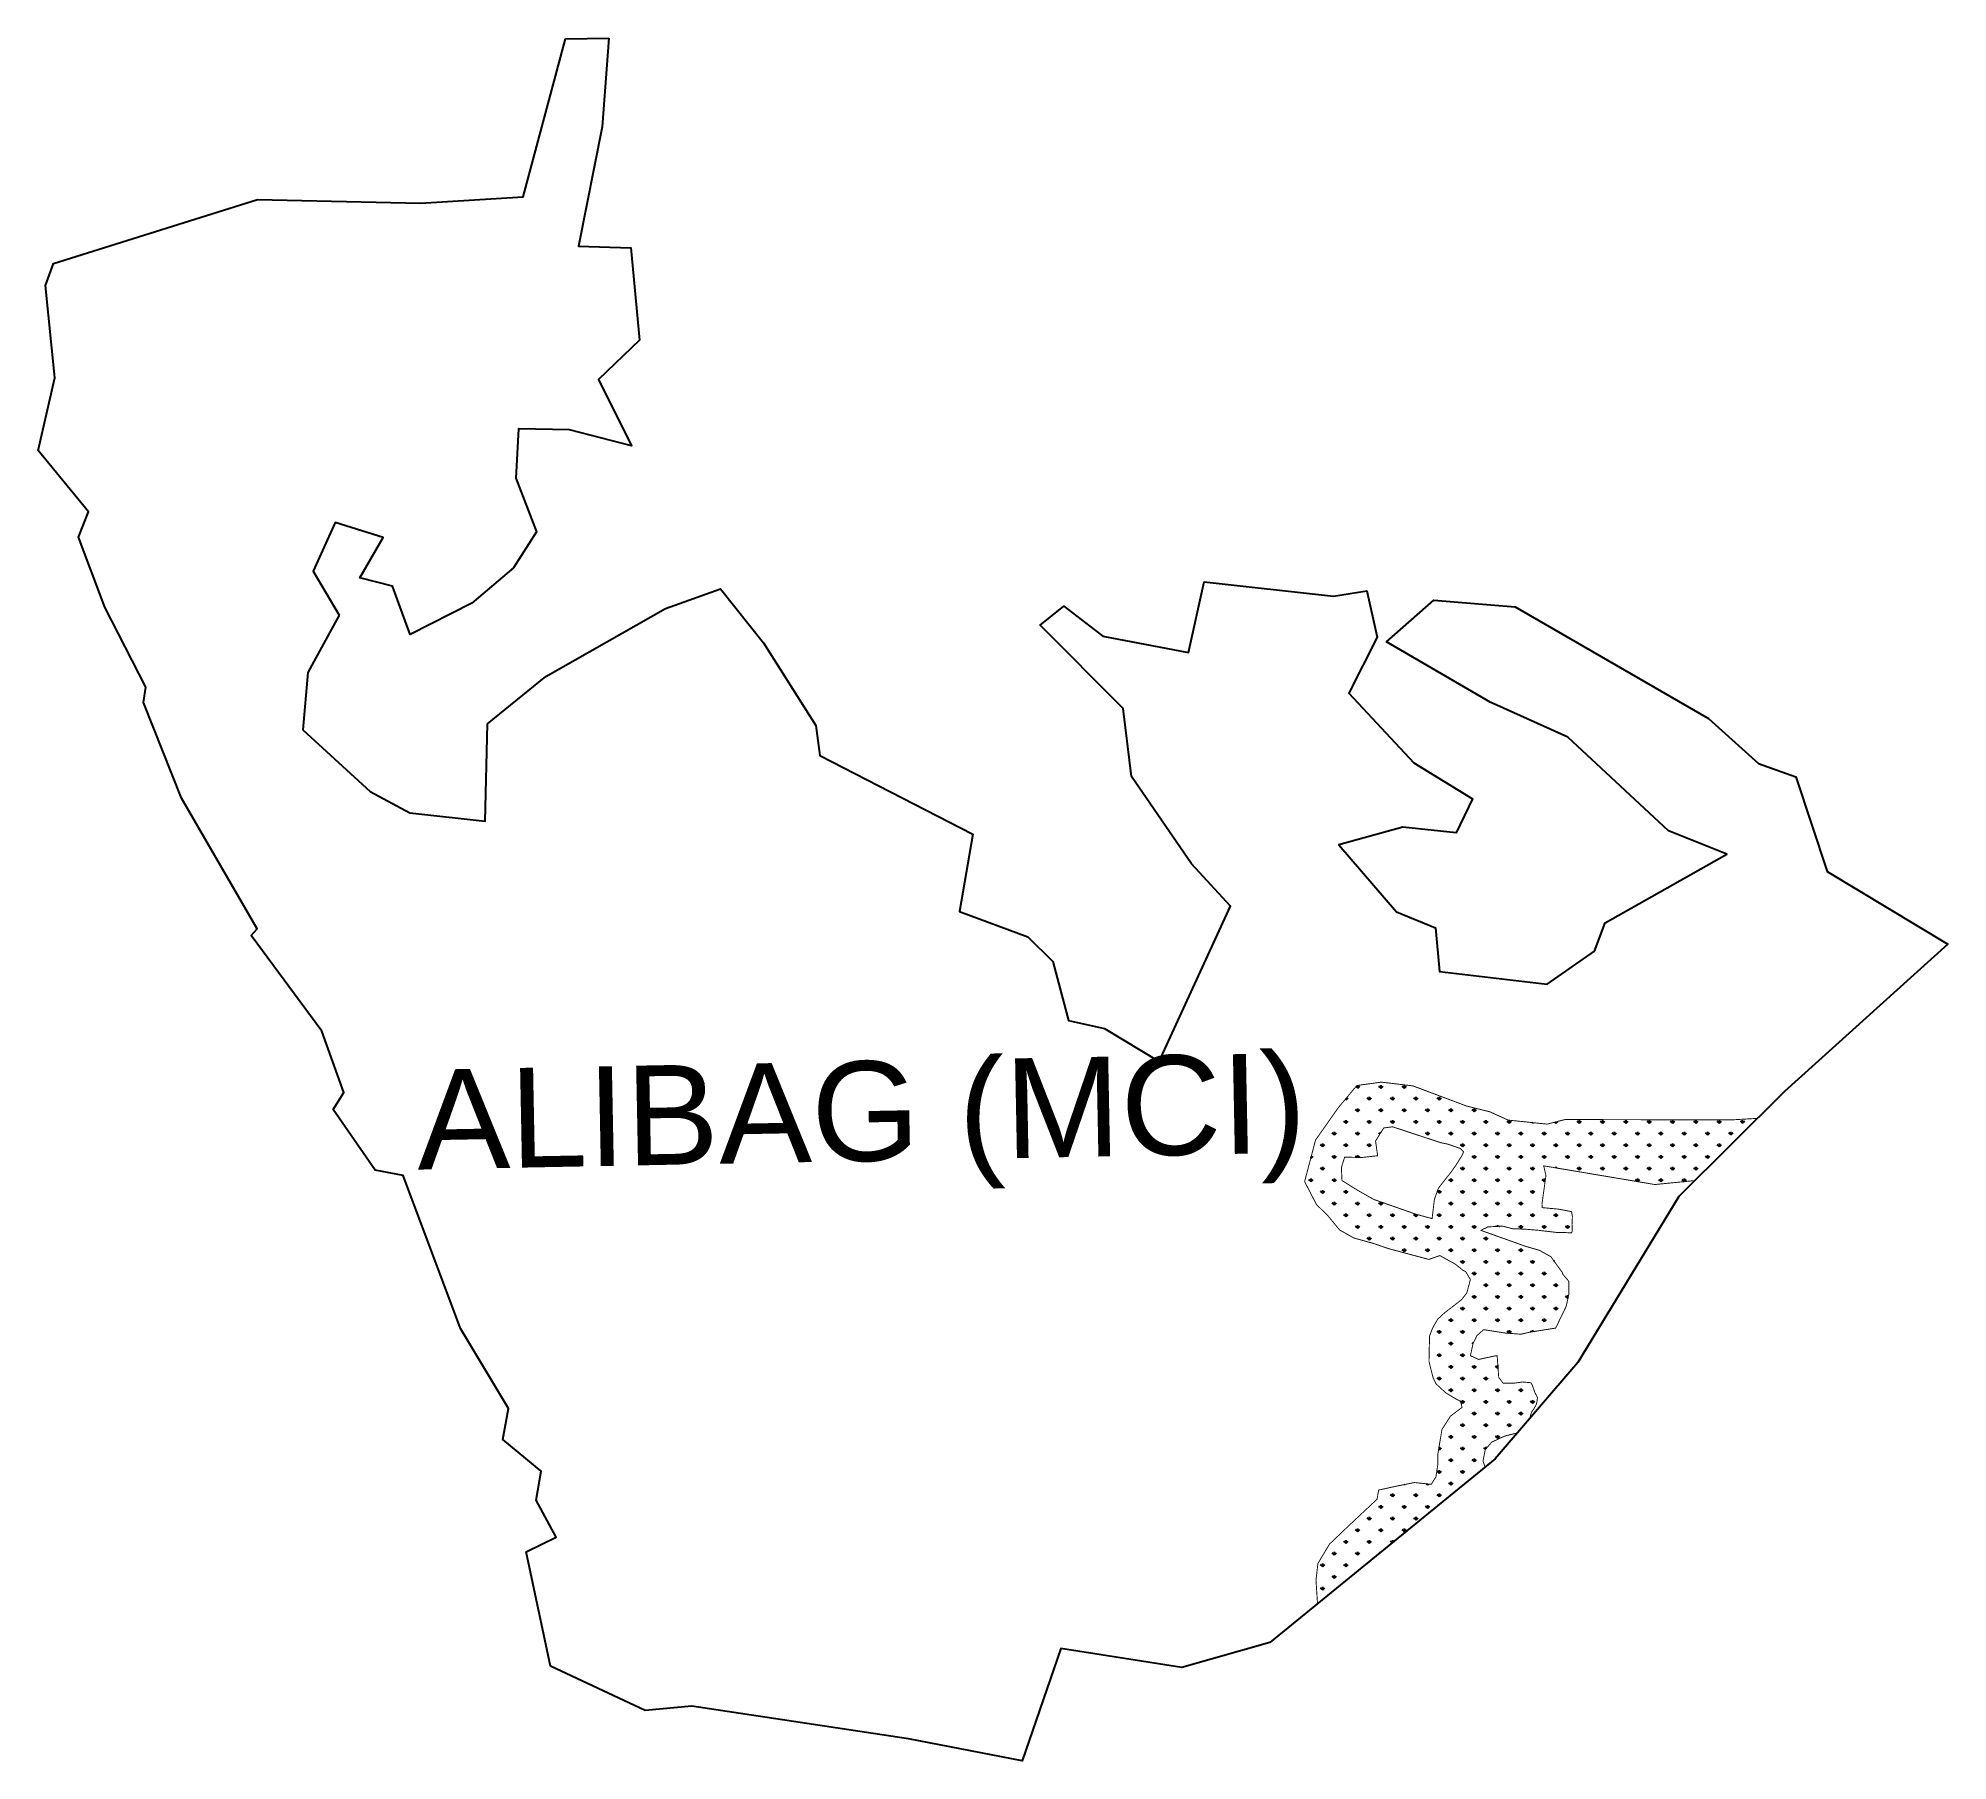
# Model space of a CAD drawing. Header units: metres. Extents: x 274832 to 276916, y 2062182 to 2064062.
import ezdxf

# ---------------------------------------------------------------- set-up
doc = ezdxf.new("R2010")
doc.units = ezdxf.units.M
doc.header["$MEASUREMENT"] = 0
for name, color, linetype in [('MANGROOVE BUFFER ZONE', 120, 'Continuous'), ('village', 3, 'Continuous'), ('VILLAGE NAME', 250, 'Continuous')]:
    doc.layers.add(name, color=color, linetype=linetype)
doc.styles.get("Standard").update_dxf_attribs({"font": 'simplex.shx'})

msp = doc.modelspace()

# ---------------------------------------------------------------- hatches: boundary and pattern name
at = {"layer": 'MANGROOVE BUFFER ZONE'}
h = msp.add_hatch(dxfattribs=at)
h.set_pattern_fill('GRASS', color=256, scale=18)
h.paths.add_polyline_path([(276473.3, 2062789.7), (276477.6, 2062820.8), (276475.2, 2062831.5), (276596.5, 2062811.1), (276640.1, 2062815.4), (276708.6, 2062883.3), (276679.8, 2062881.6), (276498.6, 2062882), (276478.8, 2062877), (276436.4, 2062881.4), (276416.2, 2062890.5), (276391.1, 2062896.7), (276332.5, 2062918.7), (276297.9, 2062922.8), (276271.3, 2062919.1), (276251.3, 2062895.3), (276226.2, 2062859.6), (276214.3, 2062814.3), (276227.2, 2062789.3), (276240.1, 2062776.6), (276252.4, 2062761.6), (276267.7, 2062752.9), (276290.5, 2062746.5), (276305.1, 2062741.4), (276349.8, 2062729.4), (276361.9, 2062733.6), (276378.8, 2062724.2), (276386.7, 2062717.8), (276390.1, 2062716), (276395.2, 2062707.5), (276391.3, 2062692.9), (276385.5, 2062685.4), (276367, 2062671.1), (276359.4, 2062664.1), (276354, 2062654.7), (276350.6, 2062645.9), (276350, 2062618), (276354.5, 2062600.3), (276357.6, 2062593.8), (276368, 2062584.1), (276377.2, 2062578.4), (276384, 2062574.9), (276385.3, 2062571.3), (276386.1, 2062568), (276373.5, 2062558.5), (276364.2, 2062544), (276359.7, 2062517.2), (276359.7, 2062506), (276357.6, 2062492.3), (276352.5, 2062484.1), (276334.1, 2062486), (276316.9, 2062482.6), (276295.1, 2062477.8), (276293.3, 2062467.8), (276261.5, 2062438), (276241.4, 2062418.8), (276228.8, 2062397.7), (276226.7, 2062379.7), (276228.4, 2062353.8), (276411.2, 2062503), (276408.9, 2062509.5), (276411.4, 2062521.8), (276418.3, 2062530), (276429.7, 2062535.4), (276434.1, 2062537.1), (276446.4, 2062540.1), (276459.8, 2062555.8), (276461.9, 2062562.8), (276464.5, 2062566.5), (276467, 2062570.9), (276467.8, 2062574.1), (276468.4, 2062578.7), (276465.8, 2062583.6), (276462.7, 2062592.2), (276461.1, 2062594.9), (276452.1, 2062595.7), (276442.7, 2062594.4), (276430.8, 2062594.5), (276426.1, 2062600.8), (276424.4, 2062624.2), (276422.3, 2062624.2), (276404.2, 2062620.3), (276395.2, 2062624.4), (276398, 2062637.3), (276402.3, 2062646.3), (276409.6, 2062652.8), (276433.4, 2062649.1), (276450.4, 2062647.8), (276459.7, 2062650), (276488.2, 2062654.5), (276499.7, 2062678.1), (276502.5, 2062690.8), (276502.5, 2062705.6), (276496.1, 2062713.2), (276495.4, 2062715.3), (276483, 2062732.4), (276470.6, 2062739.3), (276455.7, 2062743.6), (276406.9, 2062761), (276408.2, 2062762.1), (276412.4, 2062763.8), (276414.1, 2062764.9), (276430.5, 2062765.7), (276441.1, 2062762.9), (276455.1, 2062762.4), (276470, 2062761.1), (276488.8, 2062758.9), (276498.7, 2062758.7), (276505.6, 2062758.3), (276506.4, 2062760.5), (276506.1, 2062767.4), (276506.5, 2062776.2), (276505.6, 2062781.5), (276491.8, 2062784.2), (276473.6, 2062785.9)])
h.paths.add_polyline_path([(276379.5, 2062832.3), (276373.5, 2062823.9), (276360.4, 2062807.3), (276355.9, 2062794.9), (276353.4, 2062773.9), (276335.8, 2062778.7), (276289.6, 2062794.9), (276272.2, 2062804.8), (276255.1, 2062815.4), (276254.4, 2062829.6), (276258, 2062841.1), (276275.9, 2062840.5), (276294, 2062842.5), (276293.4, 2062846.4), (276291.7, 2062858.6), (276300.6, 2062872.8), (276310.2, 2062874.1), (276363.3, 2062856.6), (276370.8, 2062855.1), (276384.3, 2062850.4), (276387.8, 2062846.8), (276385.9, 2062842.5)], flags=16)

# ---------------------------------------------------------------- linework, layer by layer
at = {"color": 3, "flags": 128}
msp.add_lwpolyline([(275407.7, 2064060.9), (275454.9, 2064061.6)], dxfattribs=at)
at = {"layer": 'MANGROOVE BUFFER ZONE', "const_width": 1, "flags": 128}
for points in [[(276708.6, 2062883.3), (276679.8, 2062881.6), (276498.6, 2062882), (276478.8, 2062877), (276436.4, 2062881.4), (276416.2, 2062890.5), (276391.1, 2062896.7), (276332.5, 2062918.7), (276297.9, 2062922.8), (276271.3, 2062919.1), (276251.3, 2062895.3), (276226.2, 2062859.6), (276214.3, 2062814.3), (276227.2, 2062789.3), (276240.1, 2062776.6), (276252.4, 2062761.6), (276267.7, 2062752.9), (276290.5, 2062746.5), (276305.1, 2062741.4), (276349.8, 2062729.4), (276361.9, 2062733.6), (276378.8, 2062724.2), (276386.7, 2062717.8), (276390.1, 2062716), (276395.2, 2062707.5), (276391.3, 2062692.9), (276385.5, 2062685.4), (276367, 2062671.1), (276359.4, 2062664.1), (276354, 2062654.7), (276350.6, 2062645.9), (276350, 2062618), (276354.5, 2062600.3), (276357.6, 2062593.8), (276368, 2062584.1), (276377.2, 2062578.4), (276384, 2062574.9), (276385.3, 2062571.3), (276386.1, 2062568), (276373.5, 2062558.5), (276364.2, 2062544), (276359.7, 2062517.2), (276359.7, 2062506), (276357.6, 2062492.3), (276352.5, 2062484.1), (276334.1, 2062486), (276316.9, 2062482.6), (276295.1, 2062477.8), (276293.3, 2062467.8), (276261.5, 2062438), (276241.4, 2062418.8), (276228.8, 2062397.7), (276226.7, 2062379.7), (276228.4, 2062353.1)], [(276459.8, 2062555.8), (276461.9, 2062562.8), (276464.5, 2062566.5), (276467, 2062570.9), (276467.8, 2062574.1), (276468.4, 2062578.7), (276465.8, 2062583.6), (276462.7, 2062592.2), (276461.1, 2062594.9), (276452.1, 2062595.7), (276442.7, 2062594.4), (276430.8, 2062594.5), (276426.1, 2062600.8), (276424.4, 2062624.2), (276422.3, 2062624.2), (276404.2, 2062620.3), (276395.2, 2062624.4), (276398, 2062637.3), (276402.3, 2062646.3), (276409.6, 2062652.8), (276433.4, 2062649.1), (276450.4, 2062647.8), (276459.7, 2062650), (276488.2, 2062654.5), (276499.7, 2062678.1), (276502.5, 2062690.8), (276502.5, 2062705.6), (276496.1, 2062713.2), (276495.4, 2062715.3), (276483, 2062732.4), (276470.6, 2062739.3), (276455.7, 2062743.6), (276406.9, 2062761), (276408.2, 2062762.1), (276412.4, 2062763.8), (276414.1, 2062764.9), (276430.5, 2062765.7), (276441.1, 2062762.9), (276455.1, 2062762.4), (276470, 2062761.1), (276488.8, 2062758.9), (276498.7, 2062758.7), (276505.6, 2062758.3), (276506.4, 2062760.5), (276506.1, 2062767.4), (276506.5, 2062776.2), (276505.6, 2062781.5), (276491.8, 2062784.2), (276473.6, 2062785.9), (276473.3, 2062789.7), (276477.6, 2062820.8), (276475.2, 2062831.5), (276596.5, 2062811.1), (276640.1, 2062815.4)], [(276411.2, 2062503), (276408.9, 2062509.5), (276411.4, 2062521.8), (276418.3, 2062530), (276429.7, 2062535.4), (276434.1, 2062537.1), (276446.4, 2062540.1)]]:
    msp.add_lwpolyline(points, dxfattribs=at)
msp.add_lwpolyline([(276387.8, 2062846.8), (276385.9, 2062842.5), (276379.5, 2062832.3), (276373.5, 2062823.9), (276360.4, 2062807.3), (276355.9, 2062794.9), (276353.4, 2062773.9), (276335.8, 2062778.7), (276289.6, 2062794.9), (276272.2, 2062804.8), (276255.1, 2062815.4), (276254.4, 2062829.6), (276258, 2062841.1), (276275.9, 2062840.5), (276294, 2062842.5), (276293.4, 2062846.4), (276291.7, 2062858.6), (276300.6, 2062872.8), (276310.2, 2062874.1), (276363.3, 2062856.6), (276370.8, 2062855.1), (276384.3, 2062850.4)], close=True, dxfattribs=at)
at = {"layer": 'village', "color": 3}
for points in [[(276314.4, 2063108.5, 0), (276357.1, 2063091.1, 0), (276361.3, 2063043.5, 0), (276478.8, 2063029.7, 0), (276530.8, 2063065.8, 0), (276542.4, 2063096.6, 0), (276675.1, 2063171.6, 0), (276611.3, 2063197.1, 0), (276501.5, 2063299.1, 0), (276416.6, 2063337.3, 0), (276303.7, 2063403.2, 0), (276355.3, 2063448.4, 0), (276444.1, 2063441.2, 0), (276655.1, 2063319.5, 0), (276709.5, 2063270.4, 0), (276750.3, 2063255.7, 0), (276784.5, 2063152.5, 0), (276916.2, 2063073.2, 0), (276738, 2062912.5, 0), (276622.7, 2062798.2, 0), (276512.4, 2062617.1, 0), (276422.4, 2062512, 0), (276176.3, 2062311.4, 0), (276080.4, 2062284.3, 0), (275948.2, 2062304.8, 0), (275905.9, 2062182.5, 0), (275782.1, 2062206.3, 0), (275545.6, 2062242.2, 0), (275494.5, 2062237.5, 0), (275391.2, 2062285.8, 0), (275364.8, 2062410.5, 0), (275397.7, 2062426.5, 0), (275375.6, 2062466.7, 0), (275381.2, 2062498.3, 0), (275339.4, 2062533, 0), (275345.5, 2062566.8, 0), (275293.2, 2062654, 0), (275230.4, 2062820.9, 0), (275199.9, 2062826.8, 0), (275154.1, 2062892.8, 0), (275165.8, 2062911.5, 0), (275141.9, 2062978.4, 0), (275064.6, 2063082.6, 0), (275071.1, 2063089.9, 0), (274988.7, 2063232.5, 0), (274947.1, 2063337.1, 0), (274949.8, 2063353.7, 0), (274904.9, 2063441.1, 0), (274876.2, 2063517.2, 0), (274887.3, 2063545.1, 0), (274832.3, 2063611.8, 0), (274850.5, 2063691.2, 0), (274840.2, 2063791.7, 0), (274849, 2063816, 0), (275071.7, 2063885.5, 0), (275249.5, 2063881.5, 0), (275361.5, 2063888.6, 0), (275407.7, 2064060.9, 0)], [(275454.9, 2064061.6, 0), (275447.8, 2063965, 0), (275421.9, 2063834.9, 0), (275478.9, 2063832.9, 0), (275488.3, 2063732.2, 0), (275443.9, 2063689.4, 0), (275479.6, 2063617.1, 0), (275411.9, 2063634.4, 0), (275356.5, 2063635.5, 0), (275353.5, 2063581.5, 0), (275376.2, 2063523.2, 0), (275351.1, 2063483.7, 0), (275305.6, 2063445.3, 0), (275238.2, 2063411.2, 0), (275219, 2063463.8, 0), (275183.2, 2063472.8, 0), (275208.9, 2063517, 0), (275156.2, 2063533.4, 0), (275132.3, 2063480.2, 0), (275160.7, 2063432.1, 0), (275126.4, 2063369.7, 0), (275121.2, 2063307, 0), (275194.5, 2063240, 0), (275237.9, 2063216.5, 0), (275320.1, 2063207.5, 0), (275322.6, 2063313.7, 0), (275386.1, 2063365.2, 0), (275517, 2063439.6, 0), (275576.9, 2063461.1, 0), (275623.7, 2063402, 0), (275680.8, 2063311.9, 0), (275685.3, 2063279.2, 0), (275852.1, 2063193.2, 0), (275837.5, 2063108.9, 0), (275912.4, 2063081.3, 0), (275939.4, 2063054.5, 0), (275956.8, 2062989.9, 0), (275995.9, 2062981.2, 0), (276055.6, 2062945.2, 0), (276133.3, 2063114.6, 0), (276090.8, 2063160.8, 0), (276025.5, 2063256.1, 0), (276016.1, 2063330.4, 0), (275925.6, 2063421.3, 0), (275951.5, 2063442.2, 0), (275994.2, 2063409.2, 0), (276087.4, 2063391.4, 0), (276104.7, 2063468.4, 0), (276245.7, 2063452.9, 0), (276282.3, 2063458.9, 0), (276293.6, 2063408.1, 0), (276262.7, 2063347.3, 0), (276333.6, 2063271.1, 0), (276397.4, 2063231.7, 0), (276379.8, 2063194.9, 0), (276321.5, 2063200.8, 0), (276251.8, 2063181.6, 0), (276314.4, 2063108.5, 0)]]:
    msp.add_polyline3d(points, dxfattribs=at)

# ---------------------------------------------------------------- texts
at = {"layer": 'VILLAGE NAME', "insert": (275244.4, 2062936.1), "char_height": 108.748, "attachment_point": 1, "rotation": 1.1028}
msp.add_mtext_dynamic_manual_height_columns('{\\fArial|b0|i0|c0|p34;ALIBAG (MCI)}', width=1043.665, gutter_width=543.7, heights=[0], dxfattribs=at)

doc.saveas('drawing.dxf')
